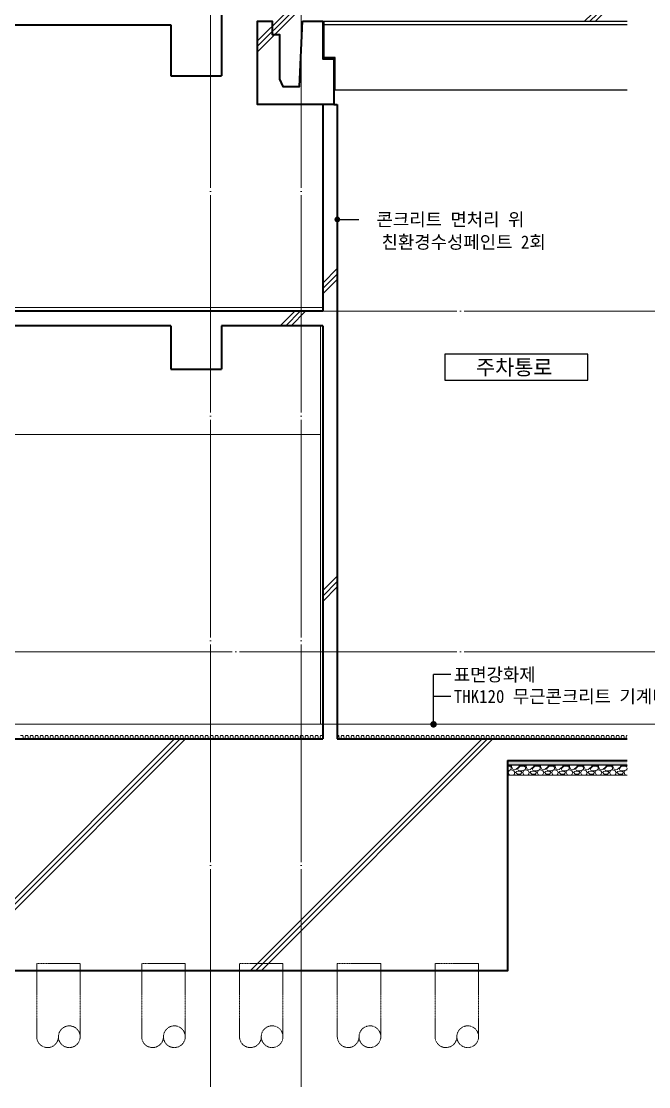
# Model space of a CAD drawing. Header units: inches. Extents: x 224105 to 519834, y 3350 to 70638.
# Drawn here: x 495977 to 504637, y 5540 to 20240 of the extents above; entities that cross this region are included whole.
import ezdxf
from ezdxf.enums import TextEntityAlignment as Align

# ---------------------------------------------------------------- set-up
doc = ezdxf.new("R2010")
doc.units = ezdxf.units.IN
doc.header["$MEASUREMENT"] = 0
doc.linetypes.add('CEN', pattern=[62, 60, -1, 0, -1])
doc.linetypes.add('HID', pattern=[2, 1.1, -0.9])
for name, color, linetype, lineweight in [('A-AXIS-LINE', 1, 'CEN', 15), ('A-CONC-LIN1', 2, 'CONTINUOUS', 40), ('A-ELEV-LIN2', 7, 'CONTINUOUS', 25), ('A-MKXS-LEAD', 7, 'CONTINUOUS', 25), ('A-MKXS-TEXT1', 3, 'CONTINUOUS', 25), ('A-MKXX-NAME', 3, 'CONTINUOUS', 25), ('A-MKXX-SYMB', 7, 'CONTINUOUS', 25), ('A-XXXX-DRBD', 9, 'CONTINUOUS', 20), ('A-XXXX-FIN2', 6, 'CONTINUOUS', 20), ('A-XXXX-HATC', 8, 'CONTINUOUS', 18), ('A-XXXX-WAT1', 9, 'HID', 20)]:
    doc.layers.add(name, color=color, linetype=linetype, lineweight=lineweight)
doc.layers.add('A-SECT-LIN3', color=255, linetype='CONTINUOUS')
doc.styles.add('돋움체', font='')
doc.styles.get('돋움체').set_extended_font_data('DotumChe')

msp = doc.modelspace()

# ---------------------------------------------------------------- hatches: boundary and pattern name
at = {"layer": 'A-MKXS-LEAD'}
h = msp.add_hatch(color=256, dxfattribs=at)
edge = h.paths.add_edge_path()
edge.add_arc((500339.1, 17506.2), 40, 0, 360)
at = {"layer": 'A-XXXX-HATC'}
h = msp.add_hatch(dxfattribs=at)
h.set_pattern_fill('CONC', color=256, scale=100)
h.set_pattern_definition([(45, (0, 0), (-2121.32, 2121.32), []), (45, (0, 75), (-2121.32, 2121.32), []), (45, (0, 150), (-2121.32, 2121.32), [])])
h.paths.add_polyline_path([(486189.1, 22040.1), (485889.1, 22040.1), (485889.1, 20190.1), (498039.1, 20190.1), (498039.1, 19490.1), (498739.1, 19490.1), (498739.1, 22040.1), (498439.1, 22040.1), (498439.1, 20390.1), (486189.1, 20390.1)])
h.paths.add_polyline_path([(490939.1, 10040.1), (495789.1, 10040.1), (495789.1, 7140.1), (502689.1, 7140.1), (502689.1, 10040.1), (504339.1, 10040.1), (504339.1, 10340.1), (500339.1, 10340.1), (500339.1, 19090.1), (500289.1, 19090.1), (500139.1, 19090.1), (500139.1, 16240.1), (488339.1, 16240.1), (488339.1, 16340.1), (488139.1, 16340.1), (488139.1, 16240.1), (487538.7, 16240.1), (487538.7, 16290.2), (487338.7, 16290.2), (487339.1, 10340.1), (481189.1, 10340.1), (481189.1, 22025.1), (480989.1, 22025.1), (480989.1, 20440.1), (480489.1, 20440.1), (480489.1, 10040.1), (487039.1, 10040.1), (487039.1, 8740.1), (490939.1, 8740.1)])
h.paths.add_polyline_path([(488039.1, 10340.1), (488038.7, 16040.1), (498039.1, 16040.1), (498039.1, 15440.1), (498739.1, 15440.1), (498739.1, 16040.1), (500139.1, 16040.1), (500139.1, 10340.1)], flags=16)
h.paths.add_polyline_path([(500289.1, 19720.1), (500139.1, 19720.1), (500139.1, 20240.1), (499859.1, 20240.1), (499819.1, 19340.1), (499589.1, 19340.1), (499539.1, 19440.1), (499539.1, 20060.1), (499439.1, 20060.1), (499439.1, 20240.1), (499239.1, 20240.1), (499239.1, 19090.1), (500289.1, 19090.1)], flags=17)
h.paths.add_polyline_path([(499539.1, 22040.1), (499239.1, 22040.1), (499239.1, 20240.1), (499439.1, 20240.1), (499439.1, 20060.1), (499539.1, 20060.1), (499539.1, 19440.1), (499589.1, 19340.1), (499819.1, 19340.1), (499859.1, 20240.1), (500139.1, 20240.1), (504339.1, 20240.1), (504339.1, 20340.1), (499539.1, 20340.1)])
h.paths.add_polyline_path([(486189.1, 23855.1), (480989.1, 23855.1), (480989.1, 23555.1), (481189.1, 23555.1), (481189.1, 23705.1), (485889.1, 23705.1), (485889.1, 23570.1), (486189.1, 23570.1)])
h = msp.add_hatch(dxfattribs=at)
h.set_pattern_fill('DOTS', color=256, scale=100)
h.set_pattern_definition([(0, (372742.84, 89673.096), (3.125, 6.25), [0, -6.25])])
h.paths.add_polyline_path([(504339.1, 9980.1), (504339.1, 10040.1), (502689.1, 10040.1), (502689.1, 9980.1)])
h = msp.add_hatch(dxfattribs=at)
h.set_pattern_fill('GRAVEL', color=256, scale=200)
h.set_pattern_definition([(228.012788, (372886.84, 89873.096), (-1600, -1800), [26.9072, -2663.8176]), (184.969741, (372868.84, 89853.096), (2400, 200), [46.1736, -4571.18495]), (132.510447, (372822.84, 89849.096), (2000, -2200), [32.5576, -3223.20652]), (267.273689, (372744.84, 89799.096), (200, 4000), [42.0476, -4162.7116]), (292.833654, (372742.84, 89757.096), (-1000, 2400), [41.231, -4081.87463]), (357.273689, (372758.84, 89719.096), (-4000, 200), [42.0476, -4162.7116]), (37.6942405, (372800.84, 89717.096), (-2600, -2000), [55.6058, -5504.9697]), (72.2553284, (372844.84, 89751.096), (1400, 4400), [52.4976, -5197.2643]), (121.4295656, (372860.84, 89801.096), (-1600, 2600), [42.19, -4176.81462]), (175.236358, (372838.84, 89837.096), (2200, -200), [48.1664, -2360.15252]), (222.397438, (372790.84, 89841.096), (-2400, -2200), [62.2896, -6166.675]), (138.814075, (372942.84, 89797.096), (-1400, 1200), [21.2602, -2104.76896]), (171.4692344, (372926.84, 89811.096), (2600, -400), [40.4474, -4004.30228]), (225, (372886.84, 89817.1), (-2e-14, -200), [28.2842, -254.5585]), (203.19859, (372872.84, 89841.096), (1000, 400), [15.2316, -1507.92302]), (291.80141, (372858.84, 89835.096), (-200, 600), [21.5406, -1055.49236]), (30.963757, (372866.84, 89815.096), (600, 400), [34.9858, -1131.20458]), (161.56505, (372896.84, 89833.096), (400, -200), [25.2982, -607.15733]), (16.38954, (372742.84, 89835.096), (2000, 600), [35.44, -3508.56903]), (70.346176, (372776.84, 89845.096), (-800, -2200), [29.7322, -2943.48155]), (293.19859, (372896.84, 89873.096), (-400, 1000), [30.463, -1492.69162]), (343.61046, (372908.84, 89845.096), (-2000, 600), [35.44, -3508.56903]), (339.443955, (372742.84, 89711.096), (-1000, 400), [34.176, -1674.62475]), (294.775141, (372774.84, 89699.096), (-1000, 2200), [28.6356, -2834.9286]), (66.80141, (372898.84, 89673.096), (400, 1000), [30.463, -1492.69162]), (17.354025, (372910.84, 89701.096), (-2600, -800), [33.5262, -3319.08472]), (69.443955, (372800.84, 89673.096), (-400, -1000), [17.088, -1691.71275]), (101.309932, (372886.84, 89673.096), (-200, 800), [10.198, -1009.6059]), (165.963757, (372884.84, 89683.096), (600, -200), [41.231, -783.39013]), (186.009006, (372844.84, 89693.096), (2000, 200), [38.21, -3782.78463]), (303.690068, (372866.84, 89797.096), (-200, 400), [28.8444, -692.26586]), (353.1572266, (372882.84, 89773.096), (3400, -400), [50.3588, -4985.51252]), (60.945396, (372932.84, 89767.096), (-800, -1400), [20.5912, -2038.53483]), (90, (372942.84, 89785.1), (-200, 200), [12, -188]), (120.256437, (372840.84, 89699.096), (800, -1400), [27.7848, -2750.704]), (48.012788, (372826.84, 89723.096), (1600, 1800), [53.8144, -2636.9104]), (0, (372862.84, 89763.1), (200, 200), [52, -148]), (325.304846, (372914.84, 89763.096), (2000, -1400), [31.6228, -3130.65486]), (254.054604, (372940.84, 89745.096), (-200, -800), [29.1204, -1426.90158]), (207.6459754, (372932.84, 89717.096), (-3800, -2000), [47.413, -4693.89484]), (175.426079, (372890.84, 89695.096), (-2600, 200), [50.1598, -4965.81468])])
h.paths.add_polyline_path([(504339.1, 9840.1), (504339.1, 9980.1), (502689.1, 9980.1), (502689.1, 9840.1)])

# ---------------------------------------------------------------- linework, layer by layer
at = {"layer": 'A-AXIS-LINE', "ltscale": 50}
for p, q in [((498589.1, 5540.1), (498589.1, 26540.1)), ((499839.1, 5540.1), (499839.1, 26540.1)), ((477289.1, 16240.1), (505489.1, 16240.1)), ((477289.1, 11540.1), (505489.1, 11540.1)), ((477289.1, 10540.1), (505489.1, 10540.1))]:
    msp.add_line(p, q, dxfattribs=at)
at = {"layer": 'A-CONC-LIN1'}
for p, q in [((498739.1, 22040.1), (498739.1, 19490.1)), ((485889.1, 20190.1), (498039.1, 20190.1)), ((498039.1, 20190.1), (498039.1, 19490.1)), ((498039.1, 19490.1), (498739.1, 19490.1)), ((500139.1, 19090.1), (500139.1, 16240.1)), ((500289.1, 19090.1), (500339.1, 19090.1)), ((500339.1, 19090.1), (500339.1, 10340.1)), ((500139.1, 16240.1), (488239.1, 16240.1)), ((498039.1, 16040.1), (498039.1, 15440.1)), ((498739.1, 16040.1), (498739.1, 15440.1)), ((500139.1, 16040.1), (500139.1, 10340.1)), ((498039.1, 15440.1), (498739.1, 15440.1)), ((488039.1, 10340.1), (500139.1, 10340.1)), ((500339.1, 10340.1), (504339.1, 10340.1)), ((502689.1, 10040.1), (504339.1, 10040.1))]:
    msp.add_line(p, q, dxfattribs=at)
msp.add_lwpolyline([(499859.1, 20240.1), (500139.1, 20240.1), (500139.1, 19720.1), (500289.1, 19720.1), (500289.1, 19090.1), (499239.1, 19090.1), (499239.1, 20240.1), (499439.1, 20240.1), (499439.1, 20060.1), (499539.1, 20060.1), (499539.1, 19440.1), (499589.1, 19340.1), (499819.1, 19340.1)], close=True, dxfattribs=at)
for points in [[(498039.1, 16040.1), (488038.7, 16040.1)], [(500139.1, 16040.1), (498739.1, 16040.1)], [(502689.1, 10040.1), (502689.1, 7140.1), (495789.1, 7140.1), (495789.1, 10040.1)]]:
    msp.add_lwpolyline(points, dxfattribs=at)
at = {"layer": 'A-ELEV-LIN2'}
msp.add_line((504339.1, 20190.1), (500159.1, 20190.1), dxfattribs=at)
msp.add_lwpolyline([(504339.1, 19290.1), (500309.1, 19290.1), (500309.1, 19740.1), (500159.1, 19740.1), (500159.1, 20240.1), (504339.1, 20240.1)], dxfattribs=at)
at = {"layer": 'A-MKXS-LEAD'}
for p, q in [((501667.3, 10540.1), (501667.3, 11225.4)), ((501907.3, 11225.4), (501667.3, 11225.4)), ((501907.3, 10925.4), (501667.3, 10925.4))]:
    msp.add_line(p, q, dxfattribs=at)
msp.add_lwpolyline([(500339.1, 17506.2), (500636.8, 17506.2), (500636.8, 17506.2)], dxfattribs=at)
at = {"layer": 'A-MKXS-LEAD', "const_width": 45}
msp.add_lwpolyline([(501689.8, 10540.1, -1), (501644.8, 10540.1, -1)], format="xyb", close=True, dxfattribs=at)
at = {"layer": 'A-MKXX-SYMB'}
msp.add_lwpolyline([(501822.6, 15286.6), (503798.1, 15286.6), (503798.1, 15646.6), (501822.6, 15646.6)], close=True, dxfattribs=at)
at = {"layer": 'A-SECT-LIN3'}
msp.add_line((502689.1, 9980.1), (504339.1, 9980.1), dxfattribs=at)
at = {"layer": 'A-XXXX-DRBD'}
for points in [[(500139.1, 10384), (500138.9, 10385.1), (500107.8, 10385.1), (500099.1, 10340.1), (500078.6, 10340.1), (500069.9, 10385.1), (500038.8, 10385.1), (500030.1, 10340.1), (500009.6, 10340.1), (500000.8, 10385.1), (499969.8, 10385.1), (499961, 10340.1), (499940.5, 10340.1), (499931.8, 10385.1), (499900.7, 10385.1), (499892, 10340.1), (499871.5, 10340.1), (499862.8, 10385.1), (499831.7, 10385.1), (499823, 10340.1), (499802.5, 10340.1), (499793.7, 10385.1), (499762.7, 10385.1), (499753.9, 10340.1), (499733.4, 10340.1), (499724.7, 10385.1), (499693.6, 10385.1), (499684.9, 10340.1), (499664.4, 10340.1), (499655.7, 10385.1), (499624.6, 10385.1), (499615.9, 10340.1), (499595.4, 10340.1), (499586.6, 10385.1), (499555.6, 10385.1), (499546.8, 10340.1), (499526.3, 10340.1), (499517.6, 10385.1), (499486.5, 10385.1), (499477.8, 10340.1), (499457.3, 10340.1), (499448.6, 10385.1), (499417.5, 10385.1), (499408.8, 10340.1), (499388.3, 10340.1), (499379.5, 10385.1), (499348.5, 10385.1), (499339.7, 10340.1), (499319.2, 10340.1), (499310.5, 10385.1), (499279.4, 10385.1), (499270.7, 10340.1), (499250.2, 10340.1), (499241.5, 10385.1), (499210.4, 10385.1), (499201.6, 10340.1), (499181.2, 10340.1), (499172.4, 10385.1), (499141.4, 10385.1), (499132.6, 10340.1), (499112.1, 10340.1), (499103.4, 10385.1), (499072.3, 10385.1), (499063.6, 10340.1), (499043.1, 10340.1), (499034.4, 10385.1), (499003.3, 10385.1), (498994.5, 10340.1), (498974.1, 10340.1), (498965.3, 10385.1), (498934.3, 10385.1), (498925.5, 10340.1), (498905, 10340.1), (498896.3, 10385.1), (498865.2, 10385.1), (498856.5, 10340.1), (498836, 10340.1), (498827.3, 10385.1), (498796.2, 10385.1), (498787.4, 10340.1), (498767, 10340.1), (498758.2, 10385.1), (498727.2, 10385.1), (498718.4, 10340.1), (498697.9, 10340.1), (498689.2, 10385.1), (498658.1, 10385.1), (498649.4, 10340.1), (498628.9, 10340.1), (498620.2, 10385.1), (498589.1, 10385.1), (498580.3, 10340.1), (498559.9, 10340.1), (498551.1, 10385.1), (498520.1, 10385.1), (498511.3, 10340.1), (498490.8, 10340.1), (498482.1, 10385.1), (498451, 10385.1), (498442.3, 10340.1), (498421.8, 10340.1), (498413, 10385.1), (498382, 10385.1), (498373.2, 10340.1), (498352.8, 10340.1), (498344, 10385.1), (498313, 10385.1), (498304.2, 10340.1), (498283.7, 10340.1), (498275, 10385.1), (498243.9, 10385.1), (498235.2, 10340.1), (498214.7, 10340.1), (498205.9, 10385.1), (498174.9, 10385.1), (498166.1, 10340.1), (498145.7, 10340.1), (498136.9, 10385.1), (498105.9, 10385.1), (498097.1, 10340.1), (498076.6, 10340.1), (498067.9, 10385.1), (498036.8, 10385.1), (498028.1, 10340.1), (498007.6, 10340.1), (497998.8, 10385.1), (497967.8, 10385.1), (497959, 10340.1), (497938.6, 10340.1), (497929.8, 10385.1), (497898.8, 10385.1), (497890, 10340.1), (497869.5, 10340.1), (497860.8, 10385.1), (497829.7, 10385.1), (497821, 10340.1), (497800.5, 10340.1), (497791.7, 10385.1), (497760.7, 10385.1), (497751.9, 10340.1), (497731.5, 10340.1), (497722.7, 10385.1), (497691.7, 10385.1), (497682.9, 10340.1), (497662.4, 10340.1), (497653.7, 10385.1), (497622.6, 10385.1), (497613.9, 10340.1), (497593.4, 10340.1), (497584.6, 10385.1), (497553.6, 10385.1), (497544.8, 10340.1), (497524.4, 10340.1), (497515.6, 10385.1), (497484.6, 10385.1), (497475.8, 10340.1), (497455.3, 10340.1), (497446.6, 10385.1), (497415.5, 10385.1), (497406.8, 10340.1), (497386.3, 10340.1), (497377.5, 10385.1), (497346.5, 10385.1), (497337.7, 10340.1), (497317.3, 10340.1), (497308.5, 10385.1), (497277.5, 10385.1), (497268.7, 10340.1), (497248.2, 10340.1), (497239.5, 10385.1), (497208.4, 10385.1), (497199.7, 10340.1), (497179.2, 10340.1), (497170.4, 10385.1), (497139.4, 10385.1), (497130.6, 10340.1), (497110.2, 10340.1), (497101.4, 10385.1), (497070.4, 10385.1), (497061.6, 10340.1), (497041.1, 10340.1), (497032.4, 10385.1), (497001.3, 10385.1), (496992.6, 10340.1), (496972.1, 10340.1), (496963.3, 10385.1), (496932.3, 10385.1), (496923.5, 10340.1), (496903.1, 10340.1), (496894.3, 10385.1), (496863.3, 10385.1), (496854.5, 10340.1), (496834, 10340.1), (496825.3, 10385.1), (496794.2, 10385.1), (496785.5, 10340.1), (496765, 10340.1), (496756.2, 10385.1), (496725.2, 10385.1), (496716.4, 10340.1), (496696, 10340.1), (496687.2, 10385.1), (496656.2, 10385.1), (496647.4, 10340.1), (496626.9, 10340.1), (496618.2, 10385.1), (496587.1, 10385.1), (496578.4, 10340.1), (496557.9, 10340.1), (496549.1, 10385.1), (496518.1, 10385.1), (496509.3, 10340.1), (496488.9, 10340.1), (496480.1, 10385.1), (496449.1, 10385.1), (496440.3, 10340.1), (496419.8, 10340.1), (496411.1, 10385.1), (496380, 10385.1), (496371.3, 10340.1), (496350.8, 10340.1), (496342, 10385.1), (496311, 10385.1), (496302.2, 10340.1), (496281.8, 10340.1), (496273, 10385.1), (496242, 10385.1), (496233.2, 10340.1), (496212.7, 10340.1), (496204, 10385.1), (496172.9, 10385.1), (496164.2, 10340.1), (496143.7, 10340.1), (496134.9, 10385.1), (496103.9, 10385.1), (496095.1, 10340.1), (496074.7, 10340.1), (496065.9, 10385.1), (496034.9, 10385.1), (496026.1, 10340.1), (496005.6, 10340.1), (495996.9, 10385.1), (495965.8, 10385.1)], [(504339.1, 10385.1), (504330.9, 10385.1), (504322.2, 10340.1), (504301.7, 10340.1), (504292.9, 10385.1), (504261.9, 10385.1), (504253.1, 10340.1), (504232.6, 10340.1), (504223.9, 10385.1), (504192.8, 10385.1), (504184.1, 10340.1), (504163.6, 10340.1), (504154.9, 10385.1), (504123.8, 10385.1), (504115.1, 10340.1), (504094.6, 10340.1), (504085.8, 10385.1), (504054.8, 10385.1), (504046, 10340.1), (504025.5, 10340.1), (504016.8, 10385.1), (503985.7, 10385.1), (503977, 10340.1), (503956.5, 10340.1), (503947.8, 10385.1), (503916.7, 10385.1), (503908, 10340.1), (503887.5, 10340.1), (503878.7, 10385.1), (503847.7, 10385.1), (503838.9, 10340.1), (503818.4, 10340.1), (503809.7, 10385.1), (503778.6, 10385.1), (503769.9, 10340.1), (503749.4, 10340.1), (503740.7, 10385.1), (503709.6, 10385.1), (503700.9, 10340.1), (503680.4, 10340.1), (503671.6, 10385.1), (503640.6, 10385.1), (503631.8, 10340.1), (503611.3, 10340.1), (503602.6, 10385.1), (503571.5, 10385.1), (503562.8, 10340.1), (503542.3, 10340.1), (503533.6, 10385.1), (503502.5, 10385.1), (503493.8, 10340.1), (503473.3, 10340.1), (503464.5, 10385.1), (503433.5, 10385.1), (503424.7, 10340.1), (503404.2, 10340.1), (503395.5, 10385.1), (503364.4, 10385.1), (503355.7, 10340.1), (503335.2, 10340.1), (503326.5, 10385.1), (503295.4, 10385.1), (503286.7, 10340.1), (503266.2, 10340.1), (503257.4, 10385.1), (503226.4, 10385.1), (503217.6, 10340.1), (503197.1, 10340.1), (503188.4, 10385.1), (503157.3, 10385.1), (503148.6, 10340.1), (503128.1, 10340.1), (503119.4, 10385.1), (503088.3, 10385.1), (503079.6, 10340.1), (503059.1, 10340.1), (503050.3, 10385.1), (503019.3, 10385.1), (503010.5, 10340.1), (502990, 10340.1), (502981.3, 10385.1), (502950.2, 10385.1), (502941.5, 10340.1), (502921, 10340.1), (502912.3, 10385.1), (502881.2, 10385.1), (502872.5, 10340.1), (502852, 10340.1), (502843.2, 10385.1), (502812.2, 10385.1), (502803.4, 10340.1), (502782.9, 10340.1), (502774.2, 10385.1), (502743.1, 10385.1), (502734.4, 10340.1), (502713.9, 10340.1), (502705.2, 10385.1), (502674.1, 10385.1), (502665.4, 10340.1), (502644.9, 10340.1), (502636.1, 10385.1), (502605.1, 10385.1), (502596.3, 10340.1), (502575.8, 10340.1), (502567.1, 10385.1), (502536, 10385.1), (502527.3, 10340.1), (502506.8, 10340.1), (502498.1, 10385.1), (502467, 10385.1), (502458.3, 10340.1), (502437.8, 10340.1), (502429, 10385.1), (502398, 10385.1), (502389.2, 10340.1), (502368.7, 10340.1), (502360, 10385.1), (502328.9, 10385.1), (502320.2, 10340.1), (502299.7, 10340.1), (502291, 10385.1), (502259.9, 10385.1), (502251.2, 10340.1), (502230.7, 10340.1), (502221.9, 10385.1), (502190.9, 10385.1), (502182.1, 10340.1), (502161.6, 10340.1), (502152.9, 10385.1), (502121.8, 10385.1), (502113.1, 10340.1), (502092.6, 10340.1), (502083.9, 10385.1), (502052.8, 10385.1), (502044.1, 10340.1), (502023.6, 10340.1), (502014.8, 10385.1), (501983.8, 10385.1), (501975, 10340.1), (501954.5, 10340.1), (501945.8, 10385.1), (501914.7, 10385.1), (501906, 10340.1), (501885.5, 10340.1), (501876.8, 10385.1), (501845.7, 10385.1), (501837, 10340.1), (501816.5, 10340.1), (501807.7, 10385.1), (501776.7, 10385.1), (501767.9, 10340.1), (501747.4, 10340.1), (501738.7, 10385.1), (501707.6, 10385.1), (501698.9, 10340.1), (501678.4, 10340.1), (501669.7, 10385.1), (501638.6, 10385.1), (501629.9, 10340.1), (501609.4, 10340.1), (501600.6, 10385.1), (501569.6, 10385.1), (501560.8, 10340.1), (501540.3, 10340.1), (501531.6, 10385.1), (501500.5, 10385.1), (501491.8, 10340.1), (501471.3, 10340.1), (501462.6, 10385.1), (501431.5, 10385.1), (501422.8, 10340.1), (501402.3, 10340.1), (501393.5, 10385.1), (501362.5, 10385.1), (501353.7, 10340.1), (501333.2, 10340.1), (501324.5, 10385.1), (501293.4, 10385.1), (501284.7, 10340.1), (501264.2, 10340.1), (501255.5, 10385.1), (501224.4, 10385.1), (501215.7, 10340.1), (501195.2, 10340.1), (501186.4, 10385.1), (501155.4, 10385.1), (501146.6, 10340.1), (501126.1, 10340.1), (501117.4, 10385.1), (501086.3, 10385.1), (501077.6, 10340.1), (501057.1, 10340.1), (501048.4, 10385.1), (501017.3, 10385.1), (501008.6, 10340.1), (500988.1, 10340.1), (500979.3, 10385.1), (500948.3, 10385.1), (500939.5, 10340.1), (500919, 10340.1), (500910.3, 10385.1), (500879.2, 10385.1), (500870.5, 10340.1), (500850, 10340.1), (500841.3, 10385.1), (500810.2, 10385.1), (500801.5, 10340.1), (500781, 10340.1), (500772.2, 10385.1), (500741.2, 10385.1), (500732.4, 10340.1), (500711.9, 10340.1), (500703.2, 10385.1), (500672.1, 10385.1), (500663.4, 10340.1), (500642.9, 10340.1), (500634.2, 10385.1), (500603.1, 10385.1), (500594.4, 10340.1), (500573.9, 10340.1), (500565.1, 10385.1), (500534.1, 10385.1), (500525.3, 10340.1), (500504.8, 10340.1), (500496.1, 10385.1), (500465, 10385.1), (500456.3, 10340.1), (500435.8, 10340.1), (500427.1, 10385.1), (500396, 10385.1), (500387.3, 10340.1), (500366.8, 10340.1), (500358, 10385.1), (500339.1, 10385.1)]]:
    msp.add_lwpolyline(points, dxfattribs=at)
at = {"layer": 'A-XXXX-FIN2'}
for p, q in [((500139.1, 16290.1), (488239.1, 16290.1)), ((500109.1, 10540.1), (500109.1, 16040.1)), ((488048.7, 14540.1), (500109.1, 14540.1)), ((488039.1, 10540.1), (500139.1, 10540.1)), ((500339.1, 10540.1), (504339.1, 10540.1))]:
    msp.add_line(p, q, dxfattribs=at)
at = {"layer": 'A-XXXX-HATC'}
msp.add_line((502689.1, 9840.1), (504339.1, 9840.1), dxfattribs=at)
at = {"layer": 'A-XXXX-WAT1', "ltscale": 0.5}
for p, q in [((496189.1, 7240.1), (496789.1, 7240.1)), ((496189.1, 7240.1), (496189.1, 6229.8)), ((496789.1, 7240.1), (496789.1, 6229.8)), ((497639.1, 7240.1), (498239.1, 7240.1)), ((497639.1, 7240.1), (497639.1, 6229.8)), ((498239.1, 7240.1), (498239.1, 6229.8)), ((498989.1, 7240.1), (499589.1, 7240.1)), ((498989.1, 7240.1), (498989.1, 6229.8)), ((499589.1, 7240.1), (499589.1, 6229.8)), ((500339.1, 7240.1), (500939.1, 7240.1)), ((500339.1, 7240.1), (500339.1, 6229.8)), ((500939.1, 7240.1), (500939.1, 6229.8)), ((501689.1, 7240.1), (502289.1, 7240.1)), ((501689.1, 7240.1), (501689.1, 6229.8)), ((502289.1, 7240.1), (502289.1, 6229.8))]:
    msp.add_line(p, q, dxfattribs=at)
for centre in [(496639.1, 6229.8), (498089.1, 6229.8), (499439.1, 6229.8), (500789.1, 6229.8), (502139.1, 6229.8)]:
    msp.add_circle(centre, 150, dxfattribs=at)
for centre in [(496339.1, 6229.8), (497789.1, 6229.8), (499139.1, 6229.8), (500489.1, 6229.8), (501839.1, 6229.8)]:
    msp.add_arc(centre, 150, 180, 0, dxfattribs=at)

# ---------------------------------------------------------------- texts
at = {"layer": 'A-MKXS-TEXT1', "style": '돋움체'}
for s, p in [('콘크리트 면처리 위', (502920.2, 17506.2)), ('친환경수성페인트 2회', (503215.5, 17194.6))]:
    msp.add_text(s, height=180, dxfattribs=at).set_placement(p, align=Align.MIDDLE_RIGHT)
for s, p in [('표면강화제', (501947.3, 11225.4)), ('THK120 무근콘크리트 기계미장', (501947.3, 10925.4))]:
    msp.add_text(s, height=180, dxfattribs=at).set_placement(p, align=Align.MIDDLE_LEFT)
at = {"layer": 'A-MKXX-NAME', "style": '돋움체'}
msp.add_text('주차통로', height=210, dxfattribs=at).set_placement((502781.1, 15466.6), align=Align.MIDDLE_CENTER)

doc.saveas('drawing.dxf')
